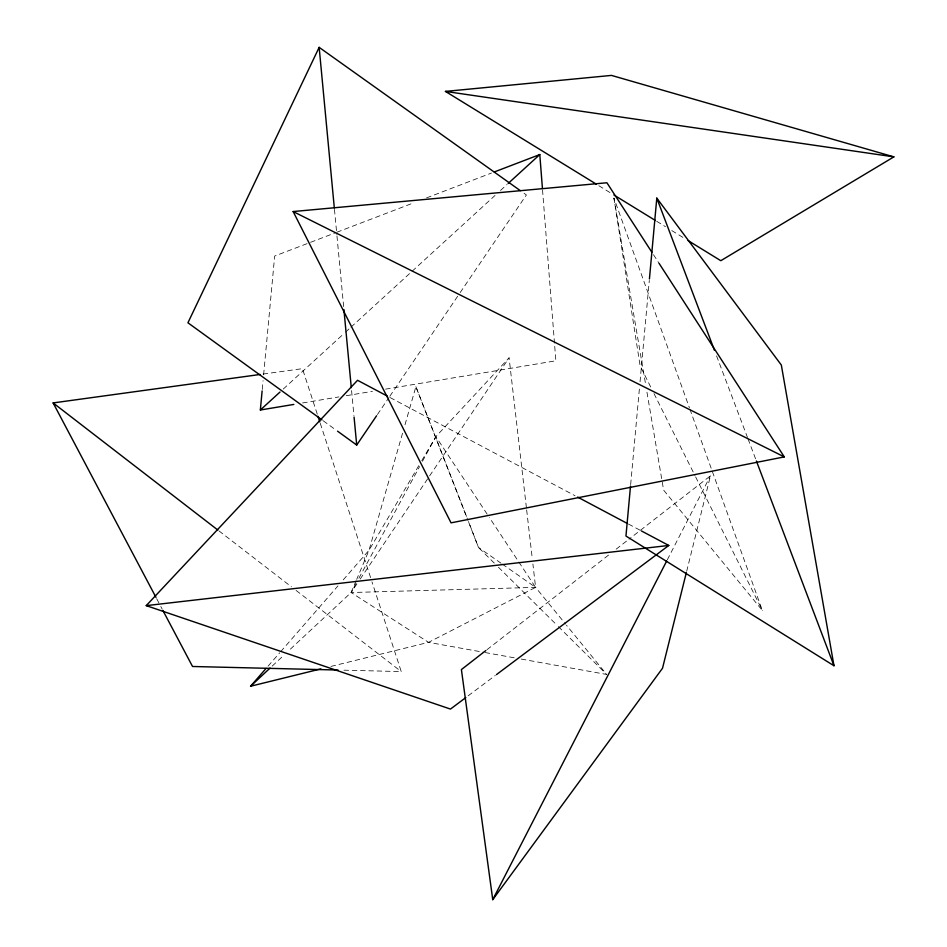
<?xml version="1.0" encoding="UTF-8"?>
<svg xmlns="http://www.w3.org/2000/svg" width="947" height="947" viewBox="0 0 947 947"><rect width="100%" height="100%" fill="white"/><g stroke="black" fill="none" stroke-linecap="round" stroke-linejoin="round"><path stroke-width="0.71" stroke-dasharray="4.74 3.55" d="M630.655 484.615L639.497 387.654M640.042 381.783L649.299 280.407M262.26 389.477L263.077 380.682M263.621 374.811L274.677 256.045L309.195 242.834M686.67 571.301L710.463 475.796L628.997 539.186M402.558 433.205L369.01 550.278L356.711 579.327M404.985 424.741L415.887 386.66L467.972 520.104M356.155 580.641L351.124 592.526L288.421 650.968M667.327 559.784L710.463 475.796M356.072 583.435L351.124 592.526L428.553 642.35L483.597 652.27M358.889 578.238L419.628 466.516M422.457 461.319L435.88 436.638L509.084 357.824L526.485 508.421M418.787 465.675L369.01 550.278L341.831 581.482M421.758 460.633L435.88 436.638L488.569 516.293M356.889 583.968L351.124 592.526L535.6 587.377L565.537 624.049M360.18 579.079L509.084 357.824M377.403 414.561L388.992 397.48M389.821 396.26L459.342 293.783M460.171 292.564L526.39 194.964L521.572 191.531M268.048 666.179L279.696 652.803M280.667 651.69L337.949 585.933M272.203 666.084L284.088 655.004M283.271 389.051L344.4 333.166M345.489 332.172L349.857 328.183M350.946 327.177L495.032 195.461M500.49 190.477L507.036 184.487M487.007 649.654L610.377 553.664M616.189 549.142L627.825 540.086M468.161 695.808L495.305 675.471M310.58 242.302L335.427 232.796M336.812 232.264L414.135 202.658M426.564 197.899L491.457 173.052M330.953 666.416L428.553 642.35L535.6 587.377L532.901 563.974M302.567 402.972L338.955 396.911M346.235 395.704L372.443 391.336M385.536 389.158L555.853 360.795L554.587 344.59M263.077 374.077L302.436 368.655L317.529 414.94M343.927 670.18L401.244 671.577L371.97 581.825M485.042 652.53L515.452 658.023M521.252 659.065L606.696 674.465L566.472 625.186M390.105 397.574L575.018 495.695M628.417 524.034L640.136 530.249M598.847 185.719L611.419 193.448M656.685 221.278L665.481 226.688M671.778 230.559L684.35 238.289M501.093 563.264L478.495 547.473L468.327 521.359M502.289 564.092L535.6 587.377L489.386 517.524M323.199 420.776L336.363 430.317M219.006 530.936L291.439 586.832M296.103 590.443L401.244 671.577M494.263 563.086L478.495 547.473L468.493 521.477M498.465 567.253L557.31 625.541M558.363 626.583L605.654 673.435M689.901 409.151L762.371 610.484L663.61 490.096L646.801 391.324M653.477 254.696L659.088 263.384M156.646 598.646L160.102 605.169M160.789 606.471L162.174 609.075M650.696 386.98L640.113 365.826L613.94 198.112L689.404 407.766M653.998 393.597L694.968 475.583M695.631 476.909L762.371 610.484M415.887 386.66L467.794 519.986M716.559 355.859L747.491 437.478M748.012 438.863L756.404 461M320.275 423.356L371.508 580.416M613.94 198.112L645.818 385.512M526.65 509.877L532.226 558.126M334.457 209.382L336.824 234.418M336.954 235.898L343.643 306.591M351.574 390.555L353.929 415.591M542.536 189.909L554.48 343.11"/><path stroke-width="1.42" d="M630.513 486.095L625.955 536.038L833.976 665.753L781.322 365.021L656.804 198.136L649.429 278.939M293.83 404.428L260.354 410.004L262.118 390.945M686.315 572.722L662.521 668.239L492.748 899.65L461.402 669.576L485.847 650.553M520.365 190.667L319.151 47.35L187.932 322.785L322.004 419.912M492.748 899.65L666.652 561.086M337.558 431.181L356.711 445.054L376.575 415.78M320.903 668.89L250.576 686.232L266.107 668.404M465.806 697.584L450.464 709.078L146.229 605.63L357.552 380.292L387.501 396.189M250.576 686.232L270.037 668.097M260.354 410.004L279.992 392.046M508.137 183.493L539.79 154.55L542.43 188.441M496.488 674.584L668.783 545.46L641.439 530.947M596.326 184.168L445.433 91.409L611.478 75.405L893.873 156.871L720.809 260.697L688.114 240.597M494.216 171.999L539.79 154.55M659.088 263.384L784.282 456.892L451.056 522.851L293.144 211.548L606.92 182.759L651.867 252.222M155.959 597.332L53.127 402.925L260.153 374.467M146.229 605.63L668.783 545.46M338.043 670.026L192.537 666.487L162.86 610.389M445.433 91.409L893.873 156.871M293.144 211.548L784.282 456.892M577.623 497.08L627.115 523.348M613.928 194.999L655.431 220.509M53.127 402.925L217.834 530.036M656.804 198.136L714.464 350.319M756.404 461L833.976 665.753M317.991 416.337L319.814 421.948M319.151 47.35L334.315 207.902M343.915 309.539L351.29 387.607M354.071 417.071L356.711 445.054"/></g></svg>
